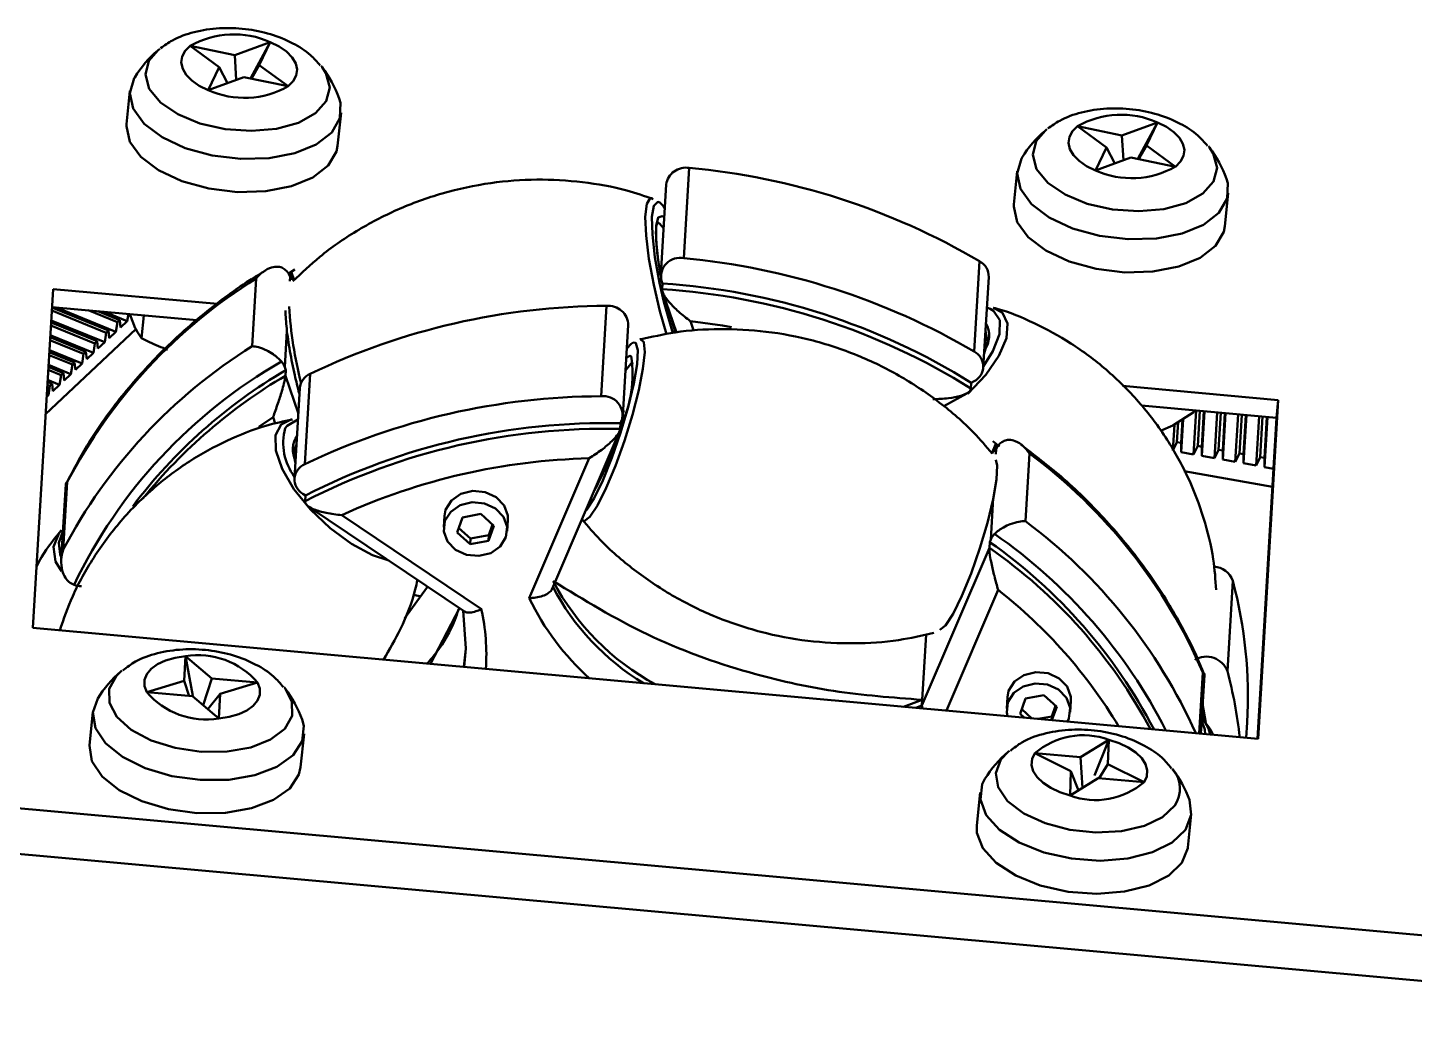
# Model space of a CAD drawing. Header units: millimetres. Extents: x 263 to 2983, y 441 to 2500.
# Drawn here: x 2286.3 to 2351.6, y 1610.5 to 1657.5 of the extents above; entities that cross this region are included whole.
import ezdxf

# ---------------------------------------------------------------- set-up
doc = ezdxf.new("R2010")
doc.units = ezdxf.units.MM
doc.header["$LTSCALE"] = 0.5
doc.layers.add('BOL', color=7, linetype='Continuous', lineweight=50)

msp = doc.modelspace()

# ---------------------------------------------------------------- linework, layer by layer
at = {"layer": 'BOL'}
for p, q in [((2296.047, 1656.223), (2297.719, 1656.832)), ((2297.719, 1656.832), (2296.796, 1655.113)), ((2297.719, 1656.832), (2297.2, 1655.746)), ((2292.513, 1656.518), (2292.422, 1656.444)), ((2295.317, 1655.657), (2293.952, 1656.655)), ((2293.952, 1656.655), (2296.047, 1656.223)), ((2296.047, 1656.223), (2296.119, 1655.053)), ((2294.799, 1654.571), (2295.317, 1655.657)), ((2295.317, 1655.657), (2295.707, 1654.902)), ((2297.2, 1655.746), (2296.833, 1655.106)), ((2297.2, 1655.746), (2298.565, 1654.749)), ((2300.166, 1655.648), (2300.117, 1655.709)), ((2296.47, 1655.181), (2294.799, 1654.571)), ((2298.565, 1654.749), (2296.47, 1655.181)), ((2291.112, 1654.529), (2290.951, 1652.969)), ((2300.899, 1651.946), (2301.059, 1653.507)), ((2337.138, 1651.872), (2335.774, 1652.869)), ((2335.774, 1652.869), (2337.868, 1652.437)), ((2337.868, 1652.437), (2339.54, 1653.047)), ((2339.54, 1653.047), (2338.617, 1651.328)), ((2339.54, 1653.047), (2339.021, 1651.961)), ((2334.334, 1652.733), (2334.243, 1652.659)), ((2337.868, 1652.437), (2337.941, 1651.267)), ((2336.62, 1650.786), (2337.138, 1651.872)), ((2337.138, 1651.872), (2337.529, 1651.117)), ((2339.021, 1651.961), (2338.654, 1651.321)), ((2339.021, 1651.961), (2340.386, 1650.963)), ((2341.987, 1651.863), (2341.939, 1651.924)), ((2317.468, 1650.905), (2317.214, 1646.647)), ((2338.291, 1651.395), (2336.62, 1650.786)), ((2340.386, 1650.963), (2338.291, 1651.395)), ((2332.933, 1650.744), (2332.772, 1649.184)), ((2316.379, 1650.123), (2316.125, 1645.865)), ((2342.72, 1648.161), (2342.88, 1649.721)), ((2316.216, 1648.623), (2316.286, 1648.568)), ((2330.898, 1642.251), (2331.152, 1646.508)), ((2296.87, 1642.501), (2297.061, 1645.694)), ((2298.874, 1646.111), (2298.62, 1645.952)), ((2298.663, 1645.766), (2298.651, 1645.567)), ((2298.663, 1645.766), (2298.708, 1645.637)), ((2298.724, 1645.903), (2298.708, 1645.637)), ((2298.844, 1645.614), (2298.72, 1645.978)), ((2298.828, 1645.599), (2298.724, 1645.903)), ((2316.133, 1646.003), (2316.1, 1645.996)), ((2331.333, 1641.501), (2331.587, 1645.759)), ((2286.531, 1629.229), (2287.483, 1645.196)), ((2287.483, 1645.196), (2295.238, 1644.494)), ((2316.208, 1645.456), (2316.163, 1645.585)), ((2316.192, 1645.19), (2316.208, 1645.456)), ((2316.215, 1645.059), (2316.865, 1643.156)), ((2290.097, 1643.237), (2287.431, 1644.32)), ((2287.433, 1644.35), (2294.259, 1643.733)), ((2290.452, 1643.188), (2287.64, 1644.332)), ((2313.317, 1640.146), (2313.57, 1644.404)), ((2316.361, 1644.26), (2316.277, 1644.589)), ((2331.649, 1644.268), (2331.501, 1644.323)), ((2289.921, 1642.689), (2287.395, 1643.716)), ((2289.991, 1643.137), (2287.423, 1644.181)), ((2290.522, 1643.636), (2289.147, 1644.195)), ((2290.628, 1643.736), (2289.6, 1644.154)), ((2290.984, 1643.688), (2289.905, 1644.127)), ((2290.452, 1643.188), (2290.522, 1643.636)), ((2290.628, 1643.736), (2290.522, 1643.636)), ((2290.666, 1643.389), (2290.628, 1643.736)), ((2290.666, 1643.389), (2290.984, 1643.688)), ((2290.984, 1643.688), (2291.036, 1644.024)), ((2291.11, 1644.018), (2291.358, 1643.36)), ((2291.763, 1643.958), (2291.653, 1642.889)), ((2316.695, 1643.118), (2316.361, 1644.26)), ((2316.553, 1644.048), (2316.56, 1644.049)), ((2317.528, 1643.684), (2317.687, 1643.217)), ((2287.132, 1639.301), (2291.388, 1643.304)), ((2289.389, 1642.189), (2287.353, 1643.017)), ((2289.459, 1642.637), (2287.381, 1643.482)), ((2289.566, 1642.737), (2287.389, 1643.622)), ((2289.921, 1642.689), (2289.991, 1643.137)), ((2290.097, 1643.237), (2289.991, 1643.137)), ((2290.135, 1642.89), (2290.097, 1643.237)), ((2290.135, 1642.89), (2290.452, 1643.188)), ((2298.512, 1643.233), (2298.41, 1641.509)), ((2314.344, 1639.24), (2314.598, 1643.497)), ((2288.928, 1642.137), (2287.339, 1642.783)), ((2289.034, 1642.237), (2287.348, 1642.923)), ((2289.389, 1642.189), (2289.459, 1642.637)), ((2289.566, 1642.737), (2289.459, 1642.637)), ((2289.603, 1642.39), (2289.566, 1642.737)), ((2289.603, 1642.39), (2289.921, 1642.689)), ((2314.928, 1642.666), (2314.835, 1642.671)), ((2288.396, 1641.637), (2287.298, 1642.084)), ((2288.503, 1641.737), (2287.306, 1642.224)), ((2288.858, 1641.689), (2287.312, 1642.318)), ((2288.503, 1641.737), (2288.396, 1641.637)), ((2288.54, 1641.39), (2288.503, 1641.737)), ((2288.54, 1641.39), (2288.858, 1641.689)), ((2288.858, 1641.689), (2288.928, 1642.137)), ((2289.034, 1642.237), (2288.928, 1642.137)), ((2289.072, 1641.89), (2289.034, 1642.237)), ((2289.072, 1641.89), (2289.389, 1642.189)), ((2314.64, 1642.037), (2314.505, 1641.941)), ((2287.865, 1641.138), (2287.256, 1641.385)), ((2287.971, 1641.238), (2287.264, 1641.525)), ((2288.326, 1641.189), (2287.27, 1641.619)), ((2287.795, 1640.69), (2287.865, 1641.138)), ((2287.971, 1641.238), (2287.865, 1641.138)), ((2288.009, 1640.891), (2287.971, 1641.238)), ((2288.009, 1640.891), (2288.326, 1641.189)), ((2288.326, 1641.189), (2288.396, 1641.637)), ((2298.41, 1641.509), (2298.454, 1641.379)), ((2298.438, 1641.113), (2298.454, 1641.379)), ((2298.438, 1641.113), (2299.049, 1639.325)), ((2299.608, 1641.202), (2299.354, 1636.944)), ((2287.333, 1640.638), (2287.214, 1640.686)), ((2287.44, 1640.738), (2287.223, 1640.826)), ((2287.795, 1640.69), (2287.228, 1640.92)), ((2287.264, 1640.19), (2287.333, 1640.638)), ((2287.44, 1640.738), (2287.333, 1640.638)), ((2287.477, 1640.391), (2287.44, 1640.738)), ((2287.477, 1640.391), (2287.795, 1640.69)), ((2299.121, 1640.525), (2298.867, 1636.267)), ((2330.75, 1640.512), (2330.766, 1640.778)), ((2330.897, 1640.852), (2330.766, 1640.778)), ((2337.892, 1640.633), (2345.236, 1639.968)), ((2287.18, 1640.111), (2287.264, 1640.19)), ((2287.264, 1640.19), (2287.187, 1640.221)), ((2329.465, 1639.672), (2330.548, 1640.277)), ((2345.236, 1639.968), (2344.284, 1624.002)), ((2345.15, 1639.127), (2345.236, 1639.968)), ((2297.855, 1639.167), (2297.181, 1638.7)), ((2297.96, 1638.858), (2297.855, 1639.167)), ((2314.425, 1639.416), (2314.356, 1639.438)), ((2314.425, 1639.416), (2314.356, 1639.438)), ((2338.786, 1639.703), (2345.15, 1639.127)), ((2340.266, 1638.761), (2341.277, 1639.404)), ((2340.75, 1639.069), (2340.657, 1637.512)), ((2341.367, 1639.469), (2341.244, 1637.407)), ((2341.284, 1639.476), (2341.277, 1639.404)), ((2341.536, 1639.454), (2341.437, 1637.803)), ((2341.733, 1639.436), (2341.634, 1637.768)), ((2341.764, 1639.433), (2341.639, 1637.336)), ((2342.354, 1639.38), (2342.226, 1637.231)), ((2342.523, 1639.364), (2342.419, 1637.627)), ((2342.72, 1639.346), (2342.615, 1637.592)), ((2342.751, 1639.344), (2342.621, 1637.16)), ((2343.341, 1639.29), (2343.208, 1637.055)), ((2343.51, 1639.275), (2343.401, 1637.452)), ((2343.707, 1639.257), (2343.597, 1637.416)), ((2343.738, 1639.254), (2343.602, 1636.985)), ((2344.328, 1639.201), (2344.189, 1636.88)), ((2345.15, 1639.127), (2344.248, 1624.006)), ((2344.496, 1639.186), (2344.383, 1637.276)), ((2344.694, 1639.168), (2344.579, 1637.241)), ((2344.725, 1639.165), (2344.584, 1636.809)), ((2311.012, 1631.074), (2314.186, 1638.49)), ((2314.217, 1638.605), (2314.233, 1638.871)), ((2314.233, 1638.871), (2314.286, 1638.997)), ((2339.676, 1638.521), (2340.266, 1638.761)), ((2340.336, 1638.805), (2340.263, 1637.583)), ((2340.512, 1638.917), (2340.456, 1637.979)), ((2340.718, 1639.049), (2340.652, 1637.944)), ((2331.912, 1637.867), (2331.737, 1637.456)), ((2331.901, 1637.799), (2331.754, 1637.456)), ((2332.093, 1637.775), (2331.774, 1638.022)), ((2331.901, 1637.799), (2331.885, 1637.533)), ((2340.263, 1637.583), (2340.456, 1637.979)), ((2340.456, 1637.979), (2340.652, 1637.944)), ((2340.657, 1637.512), (2340.652, 1637.944)), ((2341.244, 1637.407), (2341.437, 1637.803)), ((2341.437, 1637.803), (2341.634, 1637.768)), ((2341.639, 1637.336), (2341.634, 1637.768)), ((2309.934, 1630.638), (2312.751, 1637.221)), ((2313.772, 1637.525), (2313.813, 1637.512)), ((2313.772, 1637.525), (2313.813, 1637.512)), ((2331.939, 1637.659), (2331.885, 1637.533)), ((2331.925, 1637.421), (2331.939, 1637.659)), ((2333.507, 1637.449), (2333.317, 1634.256)), ((2341.244, 1637.407), (2340.657, 1637.512)), ((2342.226, 1637.231), (2341.639, 1637.336)), ((2342.226, 1637.231), (2342.419, 1637.627)), ((2342.419, 1637.627), (2342.615, 1637.592)), ((2342.621, 1637.16), (2342.615, 1637.592)), ((2343.208, 1637.055), (2342.621, 1637.16)), ((2343.208, 1637.055), (2343.401, 1637.452)), ((2343.401, 1637.452), (2343.597, 1637.416)), ((2343.602, 1636.985), (2343.597, 1637.416)), ((2344.189, 1636.88), (2344.383, 1637.276)), ((2344.383, 1637.276), (2344.579, 1637.241)), ((2344.584, 1636.809), (2344.579, 1637.241)), ((2344.956, 1635.88), (2340.806, 1636.623)), ((2344.189, 1636.88), (2343.602, 1636.985)), ((2345.007, 1636.733), (2344.584, 1636.809)), ((2288.086, 1636.002), (2287.874, 1632.445)), ((2288.155, 1636.11), (2287.964, 1632.917)), ((2299.253, 1635.549), (2299.378, 1635.465)), ((2299.362, 1635.199), (2299.378, 1635.465)), ((2331.685, 1633.401), (2331.802, 1635.351)), ((2299.545, 1634.941), (2306.877, 1630.002)), ((2301.096, 1634.548), (2307.672, 1630.119)), ((2305.931, 1634.507), (2305.899, 1633.974)), ((2307.647, 1634.599), (2306.787, 1634.438)), ((2308.256, 1634.046), (2307.647, 1634.599)), ((2306.787, 1634.438), (2306.536, 1633.724)), ((2306.611, 1633.937), (2307.161, 1633.437)), ((2308.005, 1633.332), (2308.256, 1634.046)), ((2308.021, 1633.598), (2308.197, 1634.099)), ((2308.894, 1633.796), (2308.925, 1634.328)), ((2306.536, 1633.724), (2307.146, 1633.171)), ((2307.161, 1633.437), (2307.146, 1633.171)), ((2307.146, 1633.171), (2308.005, 1633.332)), ((2307.161, 1633.437), (2308.021, 1633.598)), ((2308.021, 1633.598), (2308.005, 1633.332)), ((2331.616, 1633.01), (2331.632, 1633.276)), ((2331.685, 1633.401), (2331.632, 1633.276)), ((2328.436, 1625.579), (2331.616, 1633.01)), ((2343.089, 1631.448), (2342.836, 1627.19)), ((2304.043, 1629.675), (2305.14, 1631.173)), ((2304.832, 1630.716), (2304.468, 1630.787)), ((2332.03, 1631.02), (2329.596, 1625.332)), ((2305.276, 1627.533), (2306.642, 1630.16)), ((2344.284, 1624.002), (2286.531, 1629.229)), ((2328.452, 1625.845), (2328.635, 1628.92)), ((2306.849, 1627.391), (2306.94, 1628.244)), ((2293.664, 1626.739), (2293.731, 1627.892)), ((2293.731, 1627.892), (2294.08, 1626.023)), ((2293.731, 1627.892), (2294.972, 1626.853)), ((2290.735, 1627.221), (2290.677, 1627.173)), ((2291.898, 1626.203), (2293.664, 1626.739)), ((2293.664, 1626.739), (2293.903, 1626.022)), ((2294.972, 1626.853), (2294.559, 1625.586)), ((2294.972, 1626.853), (2297.128, 1626.658)), ((2297.128, 1626.658), (2295.362, 1626.122)), ((2341.511, 1624.253), (2341.683, 1627.128)), ((2341.587, 1624.246), (2341.752, 1626.998)), ((2294.055, 1626.008), (2291.898, 1626.203)), ((2295.295, 1624.969), (2294.055, 1626.008)), ((2295.362, 1626.122), (2294.781, 1625.4)), ((2295.362, 1626.122), (2295.295, 1624.969)), ((2334.181, 1626.064), (2333.321, 1625.903)), ((2334.79, 1625.511), (2334.181, 1626.064)), ((2327.571, 1625.515), (2328.452, 1625.845)), ((2328.147, 1625.463), (2328.436, 1625.579)), ((2328.436, 1625.579), (2328.452, 1625.845)), ((2328.458, 1625.435), (2328.436, 1625.579)), ((2332.465, 1625.971), (2332.433, 1625.439)), ((2333.321, 1625.903), (2333.07, 1625.189)), ((2333.145, 1625.402), (2333.623, 1624.967)), ((2334.555, 1625.063), (2334.731, 1625.564)), ((2334.569, 1624.882), (2334.79, 1625.511)), ((2335.427, 1625.26), (2335.459, 1625.793)), ((2341.655, 1625.384), (2341.763, 1624.794)), ((2341.671, 1625.65), (2341.828, 1624.753)), ((2289.366, 1625.258), (2289.206, 1623.698)), ((2333.07, 1625.189), (2333.28, 1624.998)), ((2333.908, 1624.941), (2334.555, 1625.063)), ((2334.555, 1625.063), (2334.545, 1624.884)), ((2343.725, 1624.053), (2343.768, 1624.779)), ((2299.154, 1622.675), (2299.314, 1624.236)), ((2332.56, 1623.44), (2332.498, 1623.388)), ((2335.919, 1623.143), (2337.247, 1623.959)), ((2337.247, 1623.959), (2336.567, 1622.275)), ((2337.247, 1623.959), (2337.206, 1622.804)), ((2335.463, 1622.486), (2333.762, 1623.324)), ((2333.762, 1623.324), (2335.919, 1623.143)), ((2335.919, 1623.143), (2336.007, 1621.691)), ((2337.206, 1622.804), (2336.785, 1622.144)), ((2337.206, 1622.804), (2338.907, 1621.967)), ((2359.708, 1614.045), (2270.092, 1622.156)), ((2335.422, 1621.331), (2335.463, 1622.486)), ((2336.749, 1622.147), (2335.422, 1621.331)), ((2335.463, 1622.486), (2335.82, 1621.576)), ((2338.907, 1621.967), (2336.749, 1622.147)), ((2375.137, 1610.508), (2254.409, 1621.435)), ((2331.188, 1621.473), (2331.027, 1619.913)), ((2340.975, 1618.89), (2341.135, 1620.45))]:
    msp.add_line(p, q, dxfattribs=at)
at = {"layer": 'BOL', "flags": 128}
for points in [[(2298.565, 1654.749), (2298.805, 1654.988), (2298.948, 1655.254), (2298.987, 1655.538), (2298.922, 1655.827), (2298.754, 1656.112), (2298.49, 1656.382), (2298.14, 1656.625), (2297.719, 1656.832)], [(2292.422, 1656.444), (2292.007, 1655.949), (2291.839, 1655.303), (2292.023, 1654.633), (2292.545, 1653.992), (2293.362, 1653.433), (2294.407, 1653.001), (2295.597, 1652.731), (2296.835, 1652.645), (2298.02, 1652.749), (2299.056, 1653.036), (2299.86, 1653.482), (2300.366, 1654.051), (2300.534, 1654.697), (2300.35, 1655.368), (2300.166, 1655.648)], [(2293.952, 1656.655), (2293.712, 1656.416), (2293.569, 1656.149), (2293.53, 1655.866), (2293.596, 1655.576), (2293.763, 1655.291), (2294.027, 1655.022), (2294.377, 1654.778), (2294.799, 1654.571)], [(2291.334, 1655.17), (2291.314, 1655.136), (2291.105, 1654.432), (2291.266, 1653.697), (2291.784, 1652.986), (2292.621, 1652.351), (2293.715, 1651.84), (2294.984, 1651.491), (2296.336, 1651.329), (2297.669, 1651.366), (2298.884, 1651.601), (2299.892, 1652.014), (2300.618, 1652.576), (2301.007, 1653.245), (2301.032, 1653.971), (2300.972, 1654.179)], [(2290.951, 1652.969), (2290.945, 1652.871), (2291.105, 1652.136), (2291.623, 1651.425), (2292.46, 1650.791), (2293.554, 1650.28), (2294.824, 1649.931), (2296.176, 1649.769), (2297.508, 1649.806), (2298.724, 1650.04), (2299.732, 1650.454), (2300.458, 1651.016), (2300.847, 1651.685), (2300.899, 1651.946)], [(2335.774, 1652.869), (2335.533, 1652.63), (2335.39, 1652.364), (2335.351, 1652.081), (2335.417, 1651.791), (2335.585, 1651.506), (2335.848, 1651.236), (2336.198, 1650.993), (2336.62, 1650.786)], [(2340.386, 1650.963), (2340.627, 1651.202), (2340.769, 1651.469), (2340.808, 1651.752), (2340.743, 1652.042), (2340.575, 1652.327), (2340.311, 1652.596), (2339.962, 1652.84), (2339.54, 1653.047)], [(2334.243, 1652.659), (2333.828, 1652.164), (2333.66, 1651.518), (2333.845, 1650.848), (2334.366, 1650.207), (2335.183, 1649.648), (2336.229, 1649.216), (2337.418, 1648.946), (2338.656, 1648.86), (2339.841, 1648.964), (2340.877, 1649.251), (2341.681, 1649.697), (2342.188, 1650.266), (2342.355, 1650.912), (2342.171, 1651.582), (2341.987, 1651.863)], [(2333.156, 1651.385), (2333.135, 1651.351), (2332.926, 1650.646), (2333.087, 1649.912), (2333.605, 1649.2), (2334.442, 1648.566), (2335.536, 1648.055), (2336.806, 1647.706), (2338.157, 1647.544), (2339.49, 1647.581), (2340.706, 1647.815), (2341.714, 1648.229), (2342.439, 1648.791), (2342.829, 1649.46), (2342.853, 1650.186), (2342.793, 1650.394)], [(2316.402, 1643.068), (2316.089, 1644.153), (2315.795, 1645.398), (2315.571, 1646.62), (2315.436, 1647.719), (2315.401, 1648.605), (2315.468, 1649.207), (2315.632, 1649.476), (2315.745, 1649.479)], [(2316.277, 1644.589), (2316.071, 1645.493), (2315.856, 1646.696), (2315.734, 1647.762), (2315.716, 1648.596), (2315.803, 1649.124), (2315.989, 1649.3), (2316.08, 1649.271)], [(2316.08, 1649.271), (2316.256, 1649.107), (2316.313, 1649.03)], [(2332.772, 1649.184), (2332.766, 1649.086), (2332.926, 1648.351), (2333.444, 1647.64), (2334.281, 1647.006), (2335.375, 1646.495), (2336.645, 1646.145), (2337.997, 1645.983), (2339.33, 1646.021), (2340.545, 1646.255), (2341.553, 1646.668), (2342.279, 1647.23), (2342.668, 1647.899), (2342.72, 1648.161)], [(2316.124, 1645.837), (2316.006, 1646.551), (2315.909, 1647.474), (2315.909, 1648.169), (2316.007, 1648.569), (2316.193, 1648.635), (2316.216, 1648.623)], [(2315.918, 1648.35), (2316.072, 1648.29), (2316.255, 1648.058)], [(2316.206, 1645.421), (2316.191, 1645.492), (2316.185, 1645.523)], [(2316.813, 1643.182), (2316.745, 1643.382), (2316.467, 1644.322)], [(2330.606, 1640.267), (2331.444, 1641.159), (2332.066, 1642.054), (2332.421, 1642.882), (2332.48, 1643.574), (2332.239, 1644.074), (2331.818, 1644.316)], [(2319.46, 1643.403), (2319.043, 1643.474), (2317.528, 1643.684)], [(2331.337, 1641.571), (2331.786, 1642.263), (2332.103, 1643.069), (2332.111, 1643.725), (2331.811, 1644.174), (2331.649, 1644.268)], [(2331.372, 1642.153), (2331.525, 1642.707), (2331.435, 1643.211)], [(2312.412, 1634.307), (2312.521, 1634.264), (2312.79, 1634.468), (2313.145, 1635.002), (2313.556, 1635.825), (2313.991, 1636.868), (2314.414, 1638.047), (2314.791, 1639.268), (2315.091, 1640.43), (2315.291, 1641.441), (2315.373, 1642.217), (2315.332, 1642.696), (2315.17, 1642.84), (2315.155, 1642.837)], [(2312.575, 1634.726), (2312.628, 1634.788), (2312.984, 1635.338), (2313.395, 1636.181), (2313.826, 1637.242), (2314.237, 1638.425), (2314.593, 1639.627), (2314.861, 1640.74), (2315.019, 1641.665), (2315.051, 1642.32), (2314.955, 1642.647), (2314.928, 1642.666)], [(2314.835, 1642.671), (2314.74, 1642.617), (2314.532, 1642.39)], [(2314.826, 1641.73), (2314.721, 1641.674), (2314.471, 1641.359)], [(2314.729, 1642.031), (2314.666, 1642.044), (2314.64, 1642.037)], [(2298.734, 1639.071), (2298.236, 1638.821), (2297.965, 1638.313), (2297.98, 1637.595), (2298.28, 1636.725), (2298.84, 1635.773), (2299.615, 1634.817), (2300.542, 1633.934), (2301.547, 1633.195), (2302.547, 1632.661), (2303.307, 1632.407)], [(2299.033, 1639.047), (2299.017, 1639.044), (2298.517, 1638.759), (2298.428, 1638.635)], [(2329.288, 1629.134), (2329.557, 1629.343), (2329.912, 1629.894), (2330.324, 1630.737), (2330.754, 1631.797), (2331.166, 1632.981), (2331.522, 1634.183), (2331.79, 1635.295), (2331.947, 1636.22), (2331.979, 1636.876), (2331.92, 1637.153)], [(2308.834, 1633.501), (2308.887, 1633.994), (2308.713, 1634.47), (2308.339, 1634.856), (2307.821, 1635.096), (2307.238, 1635.15), (2306.68, 1635.013), (2306.23, 1634.703), (2305.958, 1634.269), (2305.905, 1633.777), (2306.079, 1633.301), (2306.453, 1632.914), (2306.971, 1632.675), (2307.554, 1632.62), (2308.112, 1632.758), (2308.562, 1633.067), (2308.834, 1633.501)], [(2308.925, 1634.328), (2308.919, 1634.526), (2308.745, 1635.002), (2308.371, 1635.389), (2307.853, 1635.628), (2307.27, 1635.683), (2306.712, 1635.545), (2306.262, 1635.235), (2305.99, 1634.801), (2305.931, 1634.507)], [(2287.866, 1633.828), (2287.772, 1633.704), (2287.505, 1633.043)], [(2287.953, 1633.77), (2287.762, 1633.239), (2287.819, 1632.684)], [(2287.505, 1633.043), (2287.602, 1632.36), (2287.879, 1631.903)], [(2287.819, 1632.684), (2287.866, 1632.563), (2287.879, 1632.535)], [(2306.87, 1627.389), (2306.937, 1628.254), (2306.812, 1630.046)], [(2293.731, 1627.892), (2293.236, 1627.819), (2292.79, 1627.693), (2292.41, 1627.519), (2292.111, 1627.303), (2291.904, 1627.053), (2291.798, 1626.779), (2291.796, 1626.492), (2291.898, 1626.203)], [(2290.677, 1627.173), (2290.478, 1626.979), (2290.135, 1626.366), (2290.141, 1625.701), (2290.495, 1625.039), (2291.169, 1624.432), (2292.109, 1623.931), (2293.237, 1623.575), (2294.462, 1623.394), (2295.687, 1623.402)], [(2295.295, 1624.969), (2295.79, 1625.042), (2296.236, 1625.168), (2296.616, 1625.342), (2296.915, 1625.558), (2297.122, 1625.808), (2297.228, 1626.082), (2297.231, 1626.369), (2297.128, 1626.658)], [(2335.459, 1625.793), (2335.453, 1625.99), (2335.279, 1626.466), (2334.905, 1626.853), (2334.387, 1627.092), (2333.804, 1627.147), (2333.246, 1627.009), (2332.796, 1626.7), (2332.524, 1626.266), (2332.465, 1625.971)], [(2295.687, 1623.402), (2296.81, 1623.598), (2297.741, 1623.967), (2298.405, 1624.479), (2298.748, 1625.092), (2298.742, 1625.757), (2298.42, 1626.377)], [(2298.42, 1626.377), (2298.387, 1626.419), (2298.379, 1626.429)], [(2335.302, 1624.815), (2335.368, 1624.966), (2335.421, 1625.458), (2335.247, 1625.934), (2334.873, 1626.321), (2334.355, 1626.56), (2333.772, 1626.615), (2333.214, 1626.477), (2332.764, 1626.168), (2332.492, 1625.734), (2332.439, 1625.241), (2332.474, 1625.071)], [(2289.589, 1625.899), (2289.365, 1625.248), (2289.481, 1624.514), (2289.958, 1623.797), (2290.759, 1623.151), (2291.826, 1622.623), (2293.08, 1622.252), (2294.426, 1622.067), (2295.767, 1622.08)], [(2295.767, 1622.08), (2297.002, 1622.291), (2298.039, 1622.684), (2298.802, 1623.23), (2299.234, 1623.889), (2299.303, 1624.611), (2299.226, 1624.908)], [(2341.794, 1624.228), (2341.776, 1624.438), (2341.624, 1624.866)], [(2342.021, 1624.207), (2341.945, 1624.493), (2341.733, 1624.884)], [(2289.206, 1623.698), (2289.205, 1623.688), (2289.321, 1622.954), (2289.797, 1622.237), (2290.599, 1621.591), (2291.666, 1621.062), (2292.919, 1620.692), (2294.266, 1620.506), (2295.607, 1620.52)], [(2332.498, 1623.388), (2332.165, 1623.025), (2331.921, 1622.392), (2332.029, 1621.722), (2332.48, 1621.07), (2333.238, 1620.489), (2334.24, 1620.026), (2335.407, 1619.718), (2336.642, 1619.591), (2337.847, 1619.654), (2338.924, 1619.903), (2339.784, 1620.317), (2340.36, 1620.863), (2340.36, 1620.863)], [(2338.907, 1621.967), (2339.035, 1622.236), (2339.06, 1622.521), (2338.98, 1622.811), (2338.799, 1623.094), (2338.522, 1623.361), (2338.162, 1623.599), (2337.731, 1623.802), (2337.247, 1623.959)], [(2333.762, 1623.324), (2333.633, 1623.055), (2333.609, 1622.769), (2333.689, 1622.48), (2333.87, 1622.196), (2334.147, 1621.93), (2334.507, 1621.691), (2334.938, 1621.489), (2335.422, 1621.331)], [(2295.607, 1620.52), (2296.841, 1620.731), (2297.879, 1621.124), (2298.642, 1621.67), (2299.074, 1622.329), (2299.154, 1622.675)], [(2331.41, 1622.114), (2331.284, 1621.862), (2331.192, 1621.142), (2331.469, 1620.409), (2332.094, 1619.717), (2333.02, 1619.117), (2334.18, 1618.654), (2335.486, 1618.362), (2336.843, 1618.263), (2338.149, 1618.364), (2339.307, 1618.657), (2340.233, 1619.122), (2340.856, 1619.723)], [(2340.856, 1619.723), (2341.131, 1620.416), (2341.047, 1621.123)], [(2331.027, 1619.913), (2331.032, 1619.582), (2331.308, 1618.849), (2331.933, 1618.156), (2332.86, 1617.557), (2334.019, 1617.093), (2335.326, 1616.801), (2336.682, 1616.702), (2337.988, 1616.803), (2339.147, 1617.097), (2340.072, 1617.562), (2340.696, 1618.163)], [(2340.696, 1618.163), (2340.971, 1618.856), (2340.975, 1618.89)]]:
    msp.add_lwpolyline(points, dxfattribs=at)
at = {"layer": 'BOL'}
for centre, radius, start, end in [((2296.011, 1653.028), 4.17, 65.82883, 119.5798), ((2295.915, 1652.361), 5.373, 130.54445, 148.48304), ((2295.915, 1652.361), 5.373, 19.77755, 37.71613), ((2296.506, 1658.375), 4.17, 245.82955, 299.57908), ((2337.832, 1649.242), 4.17, 65.82933, 119.57821), ((2337.736, 1648.576), 5.373, 130.54445, 148.48304), ((2337.736, 1648.576), 5.373, 19.77755, 37.71613), ((2317.314, 1649.97), 0.947, 80.6163, 170.70952), ((2314.49, 1618.142), 32.898, 59.5709, 84.80612), ((2338.327, 1654.59), 4.17, 245.82988, 299.57779), ((2317.027, 1645.782), 0.886, 77.77456, 192.80781), ((2314.236, 1613.884), 32.898, 59.57111, 84.80601), ((2330.77, 1645.786), 0.817, 358.12895, 62.1517), ((2310.256, 1624.502), 24.964, 121.90849, 152.28937), ((2297.887, 1645.496), 0.822, 19.16926, 41.21592), ((2314.232, 1614.094), 31.157, 57.98393, 86.39311), ((2314.247, 1614.36), 31.157, 57.98397, 86.39307), ((2317.839, 1645.54), 19.264, 183.47481, 194.35648), ((2313.693, 1611.827), 32.577, 90.21495, 115.61667), ((2313.667, 1643.477), 0.932, 1.26883, 95.92085), ((2330.378, 1643.009), 1.228, 324.73367, 28.43996), ((2310.065, 1621.309), 24.964, 121.90836, 152.28964), ((2310.225, 1620.849), 24.114, 119.77056, 154.42728), ((2297.634, 1641.239), 0.821, 19.15826, 41.22526), ((2309.412, 1641.151), 5.389, 333.24356, 9.39729), ((2330.545, 1641.551), 0.783, 296.71939, 63.20363), ((2310.936, 1620.098), 24.672, 120.39448, 142.9665), ((2311.132, 1619.571), 25.004, 120.51058, 140.92089), ((2299.934, 1640.453), 0.817, 113.55104, 174.91939), ((2313.439, 1607.569), 32.577, 90.21495, 115.61667), ((2313.428, 1639.256), 0.897, 343.22047, 97.11162), ((2300.947, 1637.938), 2.614, 164.5374, 217.43985), ((2313.473, 1607.759), 30.855, 88.61768, 117.21395), ((2313.488, 1608.026), 30.855, 88.61755, 117.21422), ((2299.949, 1637.638), 1.16, 146.09035, 207.08727), ((2299.962, 1637.379), 1.114, 153.90278, 199.26899), ((2301.117, 1642.21), 13.543, 331.17967, 342.48525), ((2332.68, 1637.337), 0.808, 134.23681, 156.54582), ((2313.447, 1607.438), 29.791, 91.33908, 114.49238), ((2318.335, 1617.033), 25.437, 23.38209, 53.38212), ((2299.654, 1636.221), 0.783, 112.55039, 239.11896), ((2318.103, 1613.797), 25.496, 24.24794, 53.3645), ((2317.394, 1612.972), 24.798, 27.5618, 54.96022), ((2332.426, 1633.08), 0.807, 134.23098, 156.55838), ((2317.463, 1612.943), 25.229, 26.99642, 55.1957), ((2317.563, 1612.861), 24.565, 28.17698, 55.10477), ((2342.15, 1631.129), 0.992, 18.77361, 86.83545), ((2288.869, 1632.354), 1.165, 250.13158, 267.59115), ((2321.536, 1637.001), 11.867, 207.94311, 241.48079), ((2322.805, 1626.014), 21, 356.62748, 14.99506), ((2320.678, 1635.753), 11.9, 205.45719, 228.40044), ((2321.315, 1636.554), 11.601, 207.62907, 238.86626), ((2317.325, 1612.289), 23.814, 31.12088, 51.86552), ((2298.028, 1627.971), 9.88, 356.08811, 12.55882), ((2294.332, 1624.253), 3.688, 40.70803, 99.37849), ((2341.841, 1626.814), 1.064, 20.71033, 120.64877), ((2294.17, 1623.09), 5.373, 130.54445, 148.48304), ((2322.245, 1621.702), 21.309, 6.40836, 14.92491), ((2294.694, 1628.608), 3.688, 220.70863, 279.37864), ((2294.17, 1623.09), 5.373, 19.77755, 37.71613), ((2336.042, 1620.691), 3.483, 69.76876, 130.89287), ((2335.991, 1619.305), 5.373, 130.54445, 148.48304), ((2335.991, 1619.305), 5.373, 19.77755, 37.71613), ((2339.193, 1621.652), 1.409, 325.95212, 41.86931), ((2336.626, 1624.6), 3.483, 249.76899, 310.89264)]:
    msp.add_arc(centre, radius, start, end, dxfattribs=at)
for points, knots in [([(2300.079, 1655.724), (2299.932, 1655.895), (2299.572, 1656.313), (2298.778, 1656.813), (2297.742, 1657.238), (2296.553, 1657.482), (2295.314, 1657.523), (2294.14, 1657.343), (2293.212, 1657.006), (2292.736, 1656.677), (2292.555, 1656.552)], [0, 0, 0, 0, 0.086855, 0.212425, 0.350071, 0.49077, 0.632134, 0.77737, 0.91511, 1, 1, 1, 1]), ([(2341.901, 1651.939), (2341.753, 1652.11), (2341.393, 1652.528), (2340.599, 1653.028), (2339.563, 1653.453), (2338.374, 1653.696), (2337.135, 1653.738), (2335.961, 1653.557), (2335.033, 1653.221), (2334.557, 1652.892), (2334.376, 1652.767)], [0, 0, 0, 0, 0.0868618, 0.212432, 0.3500757, 0.4907697, 0.6321394, 0.7773702, 0.9151132, 1, 1, 1, 1]), ([(2315.775, 1649.435), (2315.365, 1649.578), (2314.283, 1649.954), (2312.435, 1650.27), (2310.282, 1650.4), (2308.059, 1650.232), (2305.846, 1649.76), (2303.714, 1648.987), (2301.782, 1647.97), (2300.126, 1646.834), (2299.203, 1645.957), (2298.788, 1645.563)], [0, 0, 0, 0, 0.071094, 0.187569, 0.304942, 0.422842, 0.550298, 0.673212, 0.791735, 0.906176, 1, 1, 1, 1]), ([(2316.1, 1645.996), (2316.05, 1646.307), (2315.946, 1646.941), (2315.901, 1647.72), (2315.898, 1648.213), (2316.012, 1648.397), (2315.972, 1648.38), (2315.967, 1648.378)], [0, 0, 0, 0, 0.253499, 0.517033, 0.776032, 0.971771, 1, 1, 1, 1]), ([(2297.061, 1645.694), (2297.062, 1645.695), (2297.159, 1645.816), (2297.382, 1646.034), (2297.745, 1646.226), (2298.073, 1646.264), (2298.327, 1646.201), (2298.446, 1646.092), (2298.505, 1646.038)], [0, 0, 0, 0, 0.003356, 0.257296, 0.525957, 0.721653, 0.860485, 1, 1, 1, 1]), ([(2297.492, 1646.07), (2297.245, 1645.918), (2296.185, 1645.269), (2294.45, 1643.966), (2292.389, 1642.097), (2290.587, 1640.042), (2289.142, 1638.019), (2288.427, 1636.638), (2288.118, 1636.04)], [0, 0, 0, 0, 0.060068, 0.257637, 0.455199, 0.652602, 0.849806, 1, 1, 1, 1]), ([(2298.688, 1645.995), (2298.699, 1645.997), (2298.723, 1646.003), (2298.723, 1645.939), (2298.724, 1645.903)], [0, 0, 0, 0, 0.443448, 1, 1, 1, 1]), ([(2316.192, 1645.19), (2316.197, 1645.142), (2316.208, 1645.046), (2316.326, 1644.83), (2316.569, 1644.516), (2316.988, 1644.105), (2317.336, 1643.823), (2317.526, 1643.685), (2317.528, 1643.684)], [0, 0, 0, 0, 0.107629, 0.214418, 0.382766, 0.663947, 0.997016, 1, 1, 1, 1]), ([(2342.309, 1631.023), (2342.274, 1631.504), (2342.194, 1632.636), (2341.751, 1634.42), (2341.029, 1636.319), (2340.005, 1638.175), (2338.706, 1639.901), (2337.167, 1641.42), (2335.501, 1642.665), (2333.762, 1643.6), (2332.513, 1644.139), (2331.855, 1644.298), (2331.793, 1644.312)], [0, 0, 0, 0, 0.081674, 0.192309, 0.304752, 0.418212, 0.541183, 0.659924, 0.774207, 0.884026, 0.98909, 1, 1, 1, 1]), ([(2298.434, 1644.183), (2298.45, 1643.911), (2298.481, 1643.35), (2298.64, 1642.287), (2298.847, 1641.231), (2299.014, 1640.569), (2299.085, 1640.285)], [0, 0, 0, 0, 0.2543688, 0.5264692, 0.7968935, 1, 1, 1, 1]), ([(2291.358, 1643.36), (2291.373, 1643.333), (2291.469, 1643.146), (2291.569, 1643.007), (2291.653, 1642.889)], [0, 0, 0, 0, 0.145976, 1, 1, 1, 1]), ([(2331.742, 1637.45), (2331.462, 1637.782), (2330.722, 1638.659), (2329.291, 1639.877), (2327.501, 1641.09), (2325.5, 1642.083), (2323.352, 1642.809), (2321.12, 1643.235), (2318.935, 1643.35), (2316.933, 1643.221), (2315.696, 1642.942), (2315.142, 1642.817)], [0, 0, 0, 0, 0.071036, 0.187728, 0.305271, 0.423316, 0.550906, 0.67394, 0.792594, 0.907188, 1, 1, 1, 1]), ([(2291.653, 1642.889), (2291.778, 1642.825), (2292.18, 1642.618), (2292.597, 1642.449), (2292.884, 1642.331)], [0, 0, 0, 0, 0.309702, 1, 1, 1, 1]), ([(2298.251, 1641.78), (2298.192, 1641.842), (2298.075, 1641.966), (2297.827, 1642.152), (2297.513, 1642.335), (2297.169, 1642.465), (2296.961, 1642.498), (2296.871, 1642.501), (2296.87, 1642.501)], [0, 0, 0, 0, 0.1395081, 0.2783429, 0.4740349, 0.7426904, 0.9966398, 1, 1, 1, 1]), ([(2298.438, 1641.113), (2298.432, 1641.062), (2298.421, 1640.962), (2298.361, 1640.705), (2298.249, 1640.309), (2298.07, 1639.76), (2297.929, 1639.367), (2297.855, 1639.168), (2297.855, 1639.167)], [0, 0, 0, 0, 0.107623, 0.214421, 0.38277, 0.663943, 0.99702, 1, 1, 1, 1]), ([(2330.75, 1640.512), (2330.737, 1640.47), (2330.712, 1640.386), (2330.543, 1640.263), (2330.212, 1640.133), (2329.657, 1640.034), (2329.199, 1640.013), (2328.951, 1640.014), (2328.949, 1640.014)], [0, 0, 0, 0, 0.107635, 0.214429, 0.38277, 0.663944, 0.997034, 1, 1, 1, 1]), ([(2298.778, 1639.052), (2298.358, 1638.963), (2297.305, 1638.74), (2295.657, 1638.078), (2293.884, 1637.109), (2292.193, 1635.845), (2290.664, 1634.323), (2289.377, 1632.587), (2288.404, 1630.845), (2287.99, 1629.656), (2287.801, 1629.115)], [0, 0, 0, 0, 0.085014, 0.212937, 0.343134, 0.474621, 0.617666, 0.755831, 0.888808, 1, 1, 1, 1]), ([(2312.751, 1637.221), (2312.752, 1637.222), (2312.951, 1637.344), (2313.321, 1637.593), (2313.773, 1637.967), (2314.045, 1638.259), (2314.185, 1638.464), (2314.206, 1638.558), (2314.217, 1638.605)], [0, 0, 0, 0, 0.002976, 0.336053, 0.617241, 0.785589, 0.89238, 1, 1, 1, 1]), ([(2331.901, 1637.799), (2331.906, 1637.835), (2331.915, 1637.9), (2331.942, 1637.892), (2331.954, 1637.888)], [0, 0, 0, 0, 0.549689, 1, 1, 1, 1]), ([(2332.117, 1637.916), (2332.18, 1637.965), (2332.306, 1638.063), (2332.561, 1638.104), (2332.88, 1638.039), (2333.22, 1637.815), (2333.421, 1637.579), (2333.506, 1637.451), (2333.507, 1637.449)], [0, 0, 0, 0, 0.139509, 0.278348, 0.474036, 0.742697, 0.996631, 1, 1, 1, 1]), ([(2341.732, 1627.052), (2341.655, 1627.247), (2341.252, 1628.261), (2340.318, 1630.032), (2338.825, 1632.303), (2337.049, 1634.424), (2335.148, 1636.301), (2333.746, 1637.375), (2333.102, 1637.868)], [0, 0, 0, 0, 0.046627, 0.24282, 0.439196, 0.635786, 0.832574, 1, 1, 1, 1]), ([(2288.155, 1636.11), (2288.154, 1636.11), (2288.112, 1636.08), (2288.099, 1636.041), (2288.086, 1636.002)], [0, 0, 0, 0, 0.013061, 1, 1, 1, 1]), ([(2301.096, 1634.548), (2301.094, 1634.548), (2300.847, 1634.568), (2300.393, 1634.629), (2299.852, 1634.775), (2299.538, 1634.933), (2299.384, 1635.07), (2299.37, 1635.156), (2299.362, 1635.199)], [0, 0, 0, 0, 0.00297, 0.336058, 0.617233, 0.785578, 0.892369, 1, 1, 1, 1]), ([(2287.888, 1633.834), (2287.552, 1633.43), (2287.11, 1632.901), (2286.782, 1632.275), (2286.704, 1632.126)], [0, 0, 0, 0, 0.761278, 1, 1, 1, 1]), ([(2312.423, 1634.343), (2312.698, 1634.018), (2313.433, 1633.147), (2314.859, 1631.935), (2316.648, 1630.722), (2318.65, 1629.729), (2320.798, 1629.002), (2323.03, 1628.576), (2325.215, 1628.462), (2327.213, 1628.59), (2328.448, 1628.868), (2328.999, 1628.993)], [0, 0, 0, 0, 0.069839, 0.18674, 0.304496, 0.422754, 0.550573, 0.673829, 0.792697, 0.907496, 1, 1, 1, 1]), ([(2333.317, 1634.256), (2333.315, 1634.256), (2333.224, 1634.262), (2333.007, 1634.247), (2332.648, 1634.147), (2332.316, 1633.992), (2332.053, 1633.828), (2331.926, 1633.715), (2331.863, 1633.659)], [0, 0, 0, 0, 0.003355, 0.2573, 0.525963, 0.721642, 0.860488, 1, 1, 1, 1]), ([(2288.473, 1631.258), (2288.393, 1631.298), (2288.234, 1631.376), (2288.037, 1631.617), (2287.887, 1631.976), (2287.851, 1632.437), (2287.915, 1632.763), (2287.964, 1632.915), (2287.964, 1632.917)], [0, 0, 0, 0, 0.139509, 0.278334, 0.474035, 0.742681, 0.99663, 1, 1, 1, 1]), ([(2332.03, 1631.02), (2332.03, 1631.022), (2331.971, 1631.227), (2331.86, 1631.631), (2331.727, 1632.193), (2331.651, 1632.597), (2331.616, 1632.858), (2331.616, 1632.959), (2331.616, 1633.01)], [0, 0, 0, 0, 0.0029731, 0.3360515, 0.6172285, 0.7855892, 0.8923677, 1, 1, 1, 1]), ([(2303.065, 1627.733), (2303.34, 1628.213), (2303.945, 1629.268), (2304.456, 1630.553), (2304.631, 1631.341), (2304.665, 1631.493)], [0, 0, 0, 0, 0.40247, 0.884852, 1, 1, 1, 1]), ([(2311.053, 1631.44), (2312.507, 1630.55), (2315.378, 1628.792), (2319.916, 1627.148), (2324.292, 1626.155), (2327.054, 1625.949), (2328.452, 1625.845)], [0, 0, 0, 0, 0.282956, 0.558872, 0.776682, 1, 1, 1, 1]), ([(2309.934, 1630.638), (2309.936, 1630.638), (2310.038, 1630.638), (2310.258, 1630.654), (2310.566, 1630.727), (2310.817, 1630.85), (2310.969, 1630.974), (2310.993, 1631.054), (2311, 1631.079)], [0, 0, 0, 0, 0.005398, 0.212983, 0.455827, 0.683471, 0.904407, 1, 1, 1, 1]), ([(2306.595, 1630.102), (2306.539, 1629.933), (2306.309, 1629.23), (2305.812, 1628.36), (2305.272, 1627.728), (2305.118, 1627.547)], [0, 0, 0, 0, 0.18524, 0.767011, 1, 1, 1, 1]), ([(2307.672, 1630.119), (2307.67, 1630.118), (2307.583, 1630.075), (2307.395, 1629.997), (2307.145, 1629.945), (2306.961, 1629.95), (2306.903, 1629.997), (2306.884, 1630.013)], [0, 0, 0, 0, 0.006818, 0.268428, 0.574409, 0.861261, 1, 1, 1, 1]), ([(2298.345, 1626.441), (2298.196, 1626.614), (2297.835, 1627.035), (2297.04, 1627.538), (2296.006, 1627.964), (2294.818, 1628.209), (2293.579, 1628.253), (2292.407, 1628.071), (2291.447, 1627.74), (2290.97, 1627.373), (2290.777, 1627.224)], [0, 0, 0, 0, 0.087148, 0.211393, 0.347632, 0.486962, 0.626943, 0.770726, 0.907194, 1, 1, 1, 1]), ([(2341.745, 1627), (2341.747, 1627.004), (2341.775, 1627.056), (2341.726, 1627.095), (2341.683, 1627.127), (2341.683, 1627.128)], [0, 0, 0, 0, 0.089884, 0.988131, 1, 1, 1, 1]), ([(2342.172, 1624.193), (2342.129, 1624.277), (2341.992, 1624.534), (2341.813, 1624.751), (2341.692, 1624.898)], [0, 0, 0, 0, 0.3232642, 1, 1, 1, 1]), ([(2340.201, 1622.613), (2340.056, 1622.787), (2339.704, 1623.211), (2338.923, 1623.72), (2337.9, 1624.156), (2336.72, 1624.414), (2335.481, 1624.472), (2334.262, 1624.298), (2333.276, 1623.966), (2332.786, 1623.582), (2332.609, 1623.444)], [0, 0, 0, 0, 0.086018, 0.208752, 0.343656, 0.482234, 0.62134, 0.763994, 0.914932, 1, 1, 1, 1])]:
    msp.add_open_spline(points, degree=3, knots=knots, dxfattribs=at)

doc.saveas('drawing.dxf')
